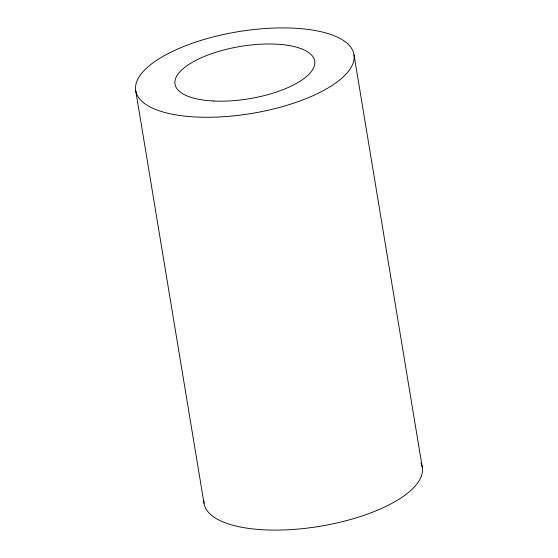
<?xml version="1.0" encoding="UTF-8"?>
<svg xmlns="http://www.w3.org/2000/svg" width="558" height="558" viewBox="0 0 558 558"><rect width="100%" height="100%" fill="white"/><g stroke="black" fill="none" stroke-linecap="round" stroke-linejoin="round"><path stroke-width="0.84" d="M353.995 54.775A110.617 41.438 -9.4 0 1 195.53 116.992A110.617 41.438 -9.4 0 1 184.963 46A110.617 41.438 -9.4 0 1 353.995 54.775L422.336 467.597M135.664 90.403L204.005 503.225M420.927 463.028A110.617 41.438 -9.4 0 1 321.952 525.95A110.617 41.438 -9.4 0 1 203.837 500.512M213.275 101.005A70.796 26.519 -9.4 0 0 314.698 61.185A70.796 26.519 -9.4 0 0 206.516 55.57A70.796 26.519 -9.4 0 0 213.275 101.005"/></g></svg>
